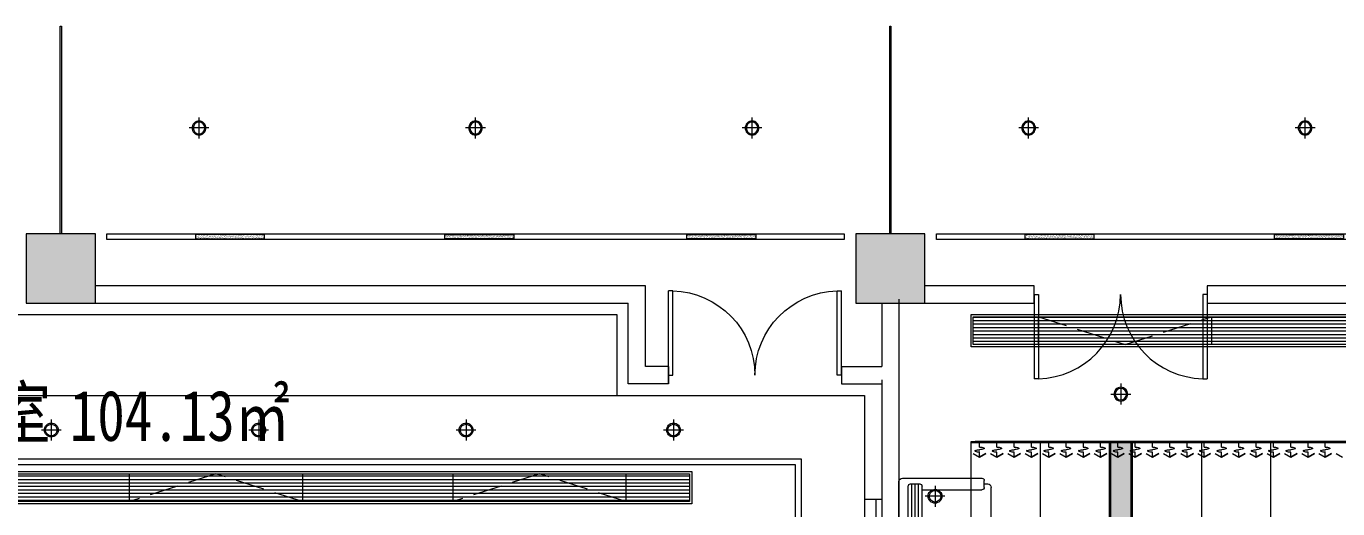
# Model space of a CAD drawing. Header units: millimetres. Extents: x 164760 to 3716174, y -1766400 to 11969.
# Drawn here: x 3490917 to 3502300, y -1708384 to -1704202 of the extents above; entities that cross this region are included whole.
import ezdxf

# ---------------------------------------------------------------- set-up
doc = ezdxf.new("R2010")
doc.units = ezdxf.units.MM
doc.header["$LTSCALE"] = 1000
for name, pattern in [('DASH', [0.35, 0.25, -0.1]), ('DASHDOT2', [0.5, 0.25, -0.125, 0, -0.125]), ('DOTE', [2.42, 2, -0.2, 0.02, -0.2])]:
    doc.linetypes.add(name, pattern=pattern)
doc.layers.get('0').update_dxf_attribs({"color": 253, "linetype": 'CONTINUOUS'})
for name, color, linetype, lineweight in [('COLUMN', 253, 'CONTINUOUS', 0), ('DS-4BS-FINISH【墙完成线】', 253, 'CONTINUOUS', 0), ('FF-FURN【成品家私】', 253, 'CONTINUOUS', 0), ('PUB_HATCH', 253, 'CONTINUOUS', 0), ('RC-FCU【空调设备】', 253, 'CONTINUOUS', 0), ('RC-LIGHT【天花灯具】', 253, 'CONTINUOUS', 0), ('RC-LIGHT【灯带】', 253, 'DASHDOT2', 0), ('RC-Modelling【天花造型】', 253, 'CONTINUOUS', 0), ('RC-STR【天花细线】', 253, 'CONTINUOUS', 0), ('Wall【墙体】', 253, 'CONTINUOUS', 0), ('WINDOW', 253, 'CONTINUOUS', 0)]:
    doc.layers.add(name, color=color, linetype=linetype, lineweight=lineweight)
doc.layers.add('FC-Text Annotation', color=253, linetype='CONTINUOUS')
doc.styles.add('XZC', font='SIMPLEX.SHX', dxfattribs={"width": 0.7, "bigfont": 'hztxt.shx'})
doc.styles.add('文字', font='')
doc.styles.get('文字').set_extended_font_data('SimSun')
doc.linetypes.add('LED_LINE', pattern='A,12.7,-5.08,["LED",XZC,S=2.54,R=0,X=-2.54,Y=-1.27],-6.35', length=24.13)

# ---------------------------------------------------------------- blocks, each defined once
blk = doc.blocks.new('$DorLib2D$00000002')
for p, q in [((-0.5, 0), (-0.5, 0.4875)), ((-0.475, 0.4875), (-0.5, 0.4875)), ((-0.475, 0), (-0.475, 0.4875)), ((0.475, 0), (0.475, 0.4875)), ((0.475, 0.4875), (0.5, 0.4875)), ((0.5, 0), (0.5, 0.4875)), ((-0.5, 0), (-0.475, 0)), ((0.5, 0), (0.475, 0))]:
    blk.add_line(p, q)
at = {"lineweight": 13}
for centre, start, end in [((-0.4875, 0), 0, 88.53072), ((0.4875, 0), 91.46928, 180)]:
    blk.add_arc(centre, 0.4875, start, end, dxfattribs=at)
blk = doc.blocks.new('A$C50483070')
at = {"ltscale": 0.5}
for p, q in [((0, 1770), (0, 30)), ((30, 1800), (720, 1800)), ((80, 1730), (80, 70)), ((100, 1750), (180, 1750)), ((110, 1750), (110, 50)), ((140, 1750), (140, 50)), ((170, 1750), (170, 50)), ((200, 1730), (200, 70)), ((740, 1780), (740, 1750)), ((740, 1750), (740, 1720)), ((740, 1750), (770, 1750)), ((800, 1720), (800, 930)), ((200, 1700), (720, 1700)), ((200, 900), (770, 900)), ((800, 870), (800, 80)), ((100, 50), (180, 50)), ((200, 100), (720, 100)), ((740, 80), (740, 50)), ((740, 50), (770, 50)), ((740, 50), (740, 20)), ((30, 0), (720, 0))]:
    blk.add_line(p, q, dxfattribs=at)
for centre, radius, start, end in [((30, 1770), 30, 90, 180), ((100, 1730), 20, 90, 180), ((180, 1730), 20, 0, 90), ((720, 1780), 20, 0, 90), ((720, 1720), 20, 270, 0), ((770, 1720), 30, 0, 90), ((770, 930), 30, 270, 0), ((770, 870), 30, 0, 90), ((30, 30), 30, 180, 270), ((100, 70), 20, 180, 270), ((180, 70), 20, 270, 0), ((720, 80), 20, 0, 90), ((720, 20), 20, 270, 0), ((770, 80), 30, 270, 0)]:
    blk.add_arc(centre, radius, start, end, dxfattribs=at)
blk = doc.blocks.new('圆形筒灯')
at = {"color": 251, "linetype": 'DOTE', "ltscale": 43.504693}
blk.add_line((0, 91), (0, -91), dxfattribs=at)
at = {"color": 251, "linetype": 'DOTE', "ltscale": 41.297046}
blk.add_line((86, 0), (-86, 0), dxfattribs=at)
blk.add_ellipse((0, 0), major_axis=(-42.4, 42.4), ratio=1, start_param=2.355868237233172, end_param=8.639053544412757)
at = {"color": 251}
blk.add_ellipse((0, 0), major_axis=(35.4, 35.4), ratio=1, start_param=5.49871431692557, end_param=11.78189962410516, dxfattribs=at)
blk = doc.blocks.new('*U408')
for p, q in [((0, -12), (0, 0)), ((0, 0), (13050, 0)), ((13050, -12), (0, -12)), ((20, -105), (75, -136)), ((75, -49), (75, -12)), ((75, -136), (75, -93)), ((130, -105), (75, -136)), ((75, -136), (130, -105)), ((170, -105), (225, -136)), ((225, -49), (225, -12)), ((225, -136), (225, -93)), ((280, -105), (225, -136)), ((225, -136), (280, -105)), ((320, -105), (375, -136)), ((375, -49), (375, -12)), ((375, -136), (375, -93)), ((430, -105), (375, -136)), ((375, -136), (430, -105)), ((470, -105), (525, -136)), ((525, -49), (525, -12)), ((525, -136), (525, -93)), ((580, -105), (525, -136)), ((525, -136), (580, -105)), ((620, -105), (675, -136)), ((675, -49), (675, -12)), ((675, -136), (675, -93)), ((730, -105), (675, -136)), ((675, -136), (730, -105)), ((770, -105), (825, -136)), ((825, -49), (825, -12)), ((825, -136), (825, -93)), ((880, -105), (825, -136)), ((825, -136), (880, -105)), ((920, -105), (975, -136)), ((975, -49), (975, -12)), ((975, -136), (975, -93)), ((1030, -105), (975, -136)), ((975, -136), (1030, -105)), ((1070, -105), (1125, -136)), ((1125, -49), (1125, -12)), ((1125, -136), (1125, -93)), ((1180, -105), (1125, -136)), ((1125, -136), (1180, -105)), ((1220, -105), (1275, -136)), ((1275, -49), (1275, -12)), ((1275, -136), (1275, -93)), ((1330, -105), (1275, -136)), ((1275, -136), (1330, -105)), ((1370, -105), (1425, -136)), ((1425, -49), (1425, -12)), ((1425, -136), (1425, -93)), ((1480, -105), (1425, -136)), ((1425, -136), (1480, -105)), ((1520, -105), (1575, -136)), ((1575, -49), (1575, -12)), ((1575, -136), (1575, -93)), ((1630, -105), (1575, -136)), ((1575, -136), (1630, -105)), ((1670, -105), (1725, -136)), ((1725, -49), (1725, -12)), ((1725, -136), (1725, -93)), ((1780, -105), (1725, -136)), ((1725, -136), (1780, -105)), ((1820, -105), (1875, -136)), ((1875, -49), (1875, -12)), ((1875, -136), (1875, -93)), ((1930, -105), (1875, -136)), ((1875, -136), (1930, -105)), ((1970, -105), (2025, -136)), ((2025, -49), (2025, -12)), ((2025, -136), (2025, -93)), ((2080, -105), (2025, -136)), ((2025, -136), (2080, -105)), ((2120, -105), (2175, -136)), ((2175, -49), (2175, -12)), ((2175, -136), (2175, -93)), ((2230, -105), (2175, -136)), ((2175, -136), (2230, -105)), ((2270, -105), (2325, -136)), ((2325, -49), (2325, -12)), ((2325, -136), (2325, -93)), ((2380, -105), (2325, -136)), ((2325, -136), (2380, -105)), ((2420, -105), (2475, -136)), ((2475, -49), (2475, -12)), ((2475, -136), (2475, -93)), ((2530, -105), (2475, -136)), ((2475, -136), (2530, -105)), ((2570, -105), (2625, -136)), ((2625, -49), (2625, -12)), ((2625, -136), (2625, -93)), ((2680, -105), (2625, -136)), ((2625, -136), (2680, -105)), ((2720, -105), (2775, -136)), ((2775, -49), (2775, -12)), ((2775, -136), (2775, -93)), ((2830, -105), (2775, -136)), ((2775, -136), (2830, -105)), ((2870, -105), (2925, -136)), ((2925, -49), (2925, -12)), ((2925, -136), (2925, -93)), ((2980, -105), (2925, -136)), ((2925, -136), (2980, -105)), ((3020, -105), (3075, -136)), ((3075, -49), (3075, -12)), ((3075, -136), (3075, -93)), ((3130, -105), (3075, -136)), ((3075, -136), (3130, -105)), ((3170, -105), (3225, -136))]:
    blk.add_line(p, q)
at = {"extrusion": (0, 0, -1)}
for centre, major_axis, start_param, end_param in [((40, -82), (3.69, -3.69), 1.137309, 3.57508), ((73, -171), (-70.4, -70.4), 2.004284, 2.381239), ((73, 6), (70.4, -70.4), 0.760354, 1.137309), ((77, -149), (-70.4, -70.4), 2.33115, 2.708105), ((77, 28), (70.4, -70.4), 0.433488, 0.810442), ((110, -60), (3.69, -3.69), 4.278901, 6.716673), ((190, -82), (3.69, -3.69), 1.137309, 3.57508), ((223, -171), (-70.4, -70.4), 2.004284, 2.381239), ((223, 6), (70.4, -70.4), 0.760354, 1.137309), ((227, -149), (-70.4, -70.4), 2.33115, 2.708105), ((227, 28), (70.4, -70.4), 0.433488, 0.810442), ((260, -60), (3.69, -3.69), 4.278901, 6.716673), ((340, -82), (3.69, -3.69), 1.137309, 3.57508), ((373, -171), (-70.4, -70.4), 2.004284, 2.381239), ((373, 6), (70.4, -70.4), 0.760354, 1.137309), ((377, -149), (-70.4, -70.4), 2.33115, 2.708105), ((377, 28), (70.4, -70.4), 0.433488, 0.810442), ((410, -60), (3.69, -3.69), 4.278901, 6.716673), ((490, -82), (3.69, -3.69), 1.137309, 3.57508), ((523, -171), (-70.4, -70.4), 2.004284, 2.381239), ((523, 6), (70.4, -70.4), 0.760354, 1.137309), ((527, -149), (-70.4, -70.4), 2.33115, 2.708105), ((527, 28), (70.4, -70.4), 0.433488, 0.810442), ((560, -60), (3.69, -3.69), 4.278901, 6.716673), ((640, -82), (3.69, -3.69), 1.137309, 3.57508), ((673, -171), (-70.4, -70.4), 2.004284, 2.381239), ((673, 6), (70.4, -70.4), 0.760354, 1.137309), ((677, -149), (-70.4, -70.4), 2.33115, 2.708105), ((677, 28), (70.4, -70.4), 0.433488, 0.810442), ((710, -60), (3.69, -3.69), 4.278901, 6.716673), ((790, -82), (3.69, -3.69), 1.137309, 3.57508), ((823, -171), (-70.4, -70.4), 2.004284, 2.381239), ((823, 6), (70.4, -70.4), 0.760354, 1.137309), ((827, -149), (-70.4, -70.4), 2.33115, 2.708105), ((827, 28), (70.4, -70.4), 0.433488, 0.810442), ((860, -60), (3.69, -3.69), 4.278901, 6.716673), ((940, -82), (3.69, -3.69), 1.137309, 3.57508), ((973, -171), (-70.4, -70.4), 2.004284, 2.381239), ((973, 6), (70.4, -70.4), 0.760354, 1.137309), ((977, -149), (-70.4, -70.4), 2.33115, 2.708105), ((977, 28), (70.4, -70.4), 0.433488, 0.810442), ((1010, -60), (3.69, -3.69), 4.278901, 6.716673), ((1090, -82), (3.69, -3.69), 1.137309, 3.57508), ((1123, -171), (-70.4, -70.4), 2.004284, 2.381239), ((1123, 6), (70.4, -70.4), 0.760354, 1.137309), ((1127, -149), (-70.4, -70.4), 2.33115, 2.708105), ((1127, 28), (70.4, -70.4), 0.433488, 0.810442), ((1160, -60), (3.69, -3.69), 4.278901, 6.716673), ((1240, -82), (3.69, -3.69), 1.137309, 3.57508), ((1273, -171), (-70.4, -70.4), 2.004284, 2.381239), ((1273, 6), (70.4, -70.4), 0.760354, 1.137309), ((1277, -149), (-70.4, -70.4), 2.33115, 2.708105), ((1277, 28), (70.4, -70.4), 0.433488, 0.810442), ((1310, -60), (3.69, -3.69), 4.278901, 6.716673), ((1390, -82), (3.69, -3.69), 1.137309, 3.57508), ((1423, -171), (-70.4, -70.4), 2.004284, 2.381239), ((1423, 6), (70.4, -70.4), 0.760354, 1.137309), ((1427, -149), (-70.4, -70.4), 2.33115, 2.708105), ((1427, 28), (70.4, -70.4), 0.433488, 0.810442), ((1460, -60), (3.69, -3.69), 4.278901, 6.716673), ((1540, -82), (3.69, -3.69), 1.137309, 3.57508), ((1573, -171), (-70.4, -70.4), 2.004284, 2.381239), ((1573, 6), (70.4, -70.4), 0.760354, 1.137309), ((1577, -149), (-70.4, -70.4), 2.33115, 2.708105), ((1577, 28), (70.4, -70.4), 0.433488, 0.810442), ((1610, -60), (3.69, -3.69), 4.278901, 6.716673), ((1690, -82), (3.69, -3.69), 1.137309, 3.57508), ((1723, -171), (-70.4, -70.4), 2.004284, 2.381239), ((1723, 6), (70.4, -70.4), 0.760354, 1.137309), ((1727, -149), (-70.4, -70.4), 2.33115, 2.708105), ((1727, 28), (70.4, -70.4), 0.433488, 0.810442), ((1760, -60), (3.69, -3.69), 4.278901, 6.716673), ((1840, -82), (3.69, -3.69), 1.137309, 3.57508), ((1873, -171), (-70.4, -70.4), 2.004284, 2.381239), ((1873, 6), (70.4, -70.4), 0.760354, 1.137309), ((1877, -149), (-70.4, -70.4), 2.33115, 2.708105), ((1877, 28), (70.4, -70.4), 0.433488, 0.810442), ((1910, -60), (3.69, -3.69), 4.278901, 6.716673), ((1990, -82), (3.69, -3.69), 1.137309, 3.57508), ((2023, -171), (-70.4, -70.4), 2.004284, 2.381239), ((2023, 6), (70.4, -70.4), 0.760354, 1.137309), ((2027, -149), (-70.4, -70.4), 2.33115, 2.708105), ((2027, 28), (70.4, -70.4), 0.433488, 0.810442), ((2060, -60), (3.69, -3.69), 4.278901, 6.716673), ((2140, -82), (3.69, -3.69), 1.137309, 3.57508), ((2173, -171), (-70.4, -70.4), 2.004284, 2.381239), ((2173, 6), (70.4, -70.4), 0.760354, 1.137309), ((2177, -149), (-70.4, -70.4), 2.33115, 2.708105), ((2177, 28), (70.4, -70.4), 0.433488, 0.810442), ((2210, -60), (3.69, -3.69), 4.278901, 6.716673), ((2290, -82), (3.69, -3.69), 1.137309, 3.57508), ((2323, -171), (-70.4, -70.4), 2.004284, 2.381239), ((2323, 6), (70.4, -70.4), 0.760354, 1.137309), ((2327, -149), (-70.4, -70.4), 2.33115, 2.708105), ((2327, 28), (70.4, -70.4), 0.433488, 0.810442), ((2360, -60), (3.69, -3.69), 4.278901, 6.716673), ((2440, -82), (3.69, -3.69), 1.137309, 3.57508), ((2473, -171), (-70.4, -70.4), 2.004284, 2.381239), ((2473, 6), (70.4, -70.4), 0.760354, 1.137309), ((2477, -149), (-70.4, -70.4), 2.33115, 2.708105), ((2477, 28), (70.4, -70.4), 0.433488, 0.810442), ((2510, -60), (3.69, -3.69), 4.278901, 6.716673), ((2590, -82), (3.69, -3.69), 1.137309, 3.57508), ((2623, -171), (-70.4, -70.4), 2.004284, 2.381239), ((2623, 6), (70.4, -70.4), 0.760354, 1.137309), ((2627, -149), (-70.4, -70.4), 2.33115, 2.708105), ((2627, 28), (70.4, -70.4), 0.433488, 0.810442), ((2660, -60), (3.69, -3.69), 4.278901, 6.716673), ((2740, -82), (3.69, -3.69), 1.137309, 3.57508), ((2773, -171), (-70.4, -70.4), 2.004284, 2.381239), ((2773, 6), (70.4, -70.4), 0.760354, 1.137309), ((2777, -149), (-70.4, -70.4), 2.33115, 2.708105), ((2777, 28), (70.4, -70.4), 0.433488, 0.810442), ((2810, -60), (3.69, -3.69), 4.278901, 6.716673), ((2890, -82), (3.69, -3.69), 1.137309, 3.57508), ((2923, -171), (-70.4, -70.4), 2.004284, 2.381239), ((2923, 6), (70.4, -70.4), 0.760354, 1.137309), ((2927, -149), (-70.4, -70.4), 2.33115, 2.708105), ((2927, 28), (70.4, -70.4), 0.433488, 0.810442), ((2960, -60), (3.69, -3.69), 4.278901, 6.716673), ((3040, -82), (3.69, -3.69), 1.137309, 3.57508), ((3073, -171), (-70.4, -70.4), 2.004284, 2.381239), ((3073, 6), (70.4, -70.4), 0.760354, 1.137309), ((3077, -149), (-70.4, -70.4), 2.33115, 2.708105), ((3077, 28), (70.4, -70.4), 0.433488, 0.810442), ((3110, -60), (3.69, -3.69), 4.278901, 6.716673)]:
    blk.add_ellipse(centre, major_axis=major_axis, ratio=1, start_param=start_param, end_param=end_param, dxfattribs=at)
blk = doc.blocks.new('ZL_0609195278')
at = {"layer": 'RC-LIGHT【天花灯具】'}
h = blk.add_hatch(dxfattribs=at)
h.set_pattern_fill('DOTS', color=8, scale=10, angle=180)
h.set_pattern_definition([(180, (-2430707.972, 1481556.821), (-7.9375, -15.875), [0, -15.875])])
h.paths.add_polyline_path([(90, -10), (-90, -10), (-90, -5390), (90, -5390)])
blk.add_lwpolyline([(100, 0), (-100, 0), (-100, -5400), (100, -5400)], close=True, dxfattribs=at)
at = {"layer": 'RC-LIGHT【天花灯具】', "color": 8}
blk.add_lwpolyline([(90, -10), (-90, -10), (-90, -5390), (90, -5390)], close=True, dxfattribs=at)
blk = doc.blocks.new('海龙0919092143')
at = {"layer": 'RC-FCU【空调设备】'}
h = blk.add_hatch(dxfattribs=at)
h.set_pattern_fill('_USER', color=8, scale=30, angle=360, pattern_type=0)
h.set_pattern_definition([(360, (-5932551.942, -1194712.362), (7e-15, 30), [])])
h.paths.add_polyline_path([(6480, 2990), (6480, 3230), (-6480, 3230), (-6480, 2990)])
blk.add_lwpolyline([(-6500, 2970), (-6500, 3250), (6500, 3250), (6500, 2970)], close=True, dxfattribs=at)
at = {"layer": 'RC-FCU【空调设备】', "color": 8}
blk.add_lwpolyline([(-6480, 2990), (-6480, 3230), (6480, 3230), (6480, 2990)], close=True, dxfattribs=at)
at = {"layer": 'RC-FCU【空调设备】', "color": 8, "linetype": 'DASH'}
blk.add_lwpolyline([(-5913, 2990), (-5913, 3230), (-4413, 3230), (-4413, 2990)], close=True, dxfattribs=at)
blk.add_lwpolyline([(-5913, 3230), (-5163, 2990), (-4413, 3230)], dxfattribs=at)
at = {"layer": 'RC-Modelling【天花造型】'}
blk.add_line((3900, 2150), (-6463, 2150), dxfattribs=at)
blk.add_lwpolyline([(6500, -3250), (-6500, -3250), (-6500, 2150), (6500, 2150)], close=True, dxfattribs=at)
at = {"layer": 'RC-STR【天花细线】'}
for p, q in [((-5900, 2150), (-5900, -3250)), ((-5300, 2150), (-5300, -3250)), ((-5100, 2150), (-5100, -3250)), ((-4500, 2150), (-4500, -3250)), ((-3900, 2150), (-3900, -3250))]:
    blk.add_line(p, q, dxfattribs=at)
at = {"layer": 'RC-FCU【空调设备】', "ltscale": 10}
blk.add_blockref('*U408', (-6500, 2150), dxfattribs=at)
at = {"layer": 'RC-LIGHT【天花灯具】', "xscale": -1}
blk.add_blockref('圆形筒灯', (-5200, 2560), dxfattribs=at)
at = {"layer": 'RC-LIGHT【天花灯具】'}
for name, p in [('ZL_0609195278', (-5200, 2150)), ('圆形筒灯', (-6812, 1675))]:
    blk.add_blockref(name, p, dxfattribs=at)
blk = doc.blocks.new('ZL_0814093391')
at = {"layer": 'RC-LIGHT【天花灯具】'}
h = blk.add_hatch(dxfattribs=at)
h.set_pattern_fill('AR-SAND', color=251, scale=0.316764)
h.set_pattern_definition([(37.5, (-300, -35), (-0.50683, 15.50283), [0, -12.2296, 0, -13.67785, 0, -13.07441]), (7.5, (-300, -35), (14.23926, 22.7064), [0, -6.59755, 0, -11.02274, 0, -4.22404]), (327.5, (-309.896, -35), (25.05575, 0.04552), [0, -4.0229, 0, -14.48243, 0, -18.90761]), (317.5, (-309.896, -35), (24.1867, 7.0616), [0, -2.01145, 0, -9.49404, 0, -10.86182])])
h.paths.add_polyline_path([(300, 5), (-300, 5), (-300, -35), (300, -35)])
blk.add_lwpolyline([(-300, 5), (300, 5), (300, -35), (-300, -35)], close=True, dxfattribs=at)
blk = doc.blocks.new('海龙0919100540')
at = {"layer": 'RC-STR【天花细线】'}
for points in [[(-39606, -2126), (-39596, -2126), (-39596, -3926), (-39606, -3926)], [(-32406, -2126), (-32396, -2126), (-32396, -3926), (-32406, -3926)], [(-39201, -3975), (-39201, -3925), (-32801, -3925), (-32801, -3975)], [(-32001, -3975), (-32001, -3925), (-25601, -3925), (-25601, -3975)]]:
    blk.add_lwpolyline(points, close=True, dxfattribs=at)
at = {"layer": 'RC-LIGHT【天花灯具】', "xscale": -1, "rotation": 180}
for name, p in [('圆形筒灯', (-38401, -3008)), ('圆形筒灯', (-36001, -3008)), ('圆形筒灯', (-33601, -3008)), ('圆形筒灯', (-31201, -3008)), ('圆形筒灯', (-28801, -3008)), ('ZL_0814093391', (-38133, -3965)), ('ZL_0814093391', (-30933, -3965))]:
    blk.add_blockref(name, p, dxfattribs=at)
at = {"layer": 'RC-LIGHT【天花灯具】', "rotation": 179.9999999999999}
for p in [(-35968, -3965), (-33868, -3965), (-28768, -3965)]:
    blk.add_blockref('ZL_0814093391', p, dxfattribs=at)

msp = doc.modelspace()

# ---------------------------------------------------------------- hatches: boundary and pattern name
at = {"layer": 'PUB_HATCH'}
for points in [[(3490916.8, -1706600.6), (3491516.8, -1706600.6), (3491516.8, -1706000.6), (3490916.8, -1706000.6)], [(3498116.8, -1706600.6), (3498716.8, -1706600.6), (3498716.8, -1706000.6), (3498116.8, -1706000.6)]]:
    msp.add_hatch(color=256, dxfattribs=at).paths.add_polyline_path(points)
at = {"layer": 'RC-FCU【空调设备】'}
h = msp.add_hatch(dxfattribs=at)
h.set_pattern_fill('_USER', color=8, scale=30, angle=180, pattern_type=0)
h.set_pattern_definition([(180, (9422219.392, -510379.423), (-4e-15, -30), [])])
h.paths.add_polyline_path([(3485596.2, -1708081.8), (3485596.2, -1708321.8), (3496672.4, -1708321.8), (3496672.4, -1708081.8)])

# ---------------------------------------------------------------- linework, layer by layer
at = {"layer": 'COLUMN'}
for p, q in [((3491516.8, -1706000.6), (3490916.8, -1706000.6)), ((3490916.8, -1706000.6), (3490916.8, -1706600.6)), ((3491516.8, -1706600.6), (3491516.8, -1706000.6)), ((3498716.8, -1706000.6), (3498116.8, -1706000.6)), ((3498116.8, -1706000.6), (3498116.8, -1706600.6)), ((3498716.8, -1706600.6), (3498716.8, -1706000.6)), ((3490916.8, -1706600.6), (3491516.8, -1706600.6)), ((3498116.8, -1706600.6), (3498716.8, -1706600.6))]:
    msp.add_line(p, q, dxfattribs=at)
at = {"layer": 'DS-4BS-FINISH【墙完成线】'}
for p, q in [((3498191.8, -1708301.2), (3498341.8, -1708301.2)), ((3498291.8, -1708301.2), (3498291.8, -1712501.2))]:
    msp.add_line(p, q, dxfattribs=at)
msp.add_lwpolyline([(3483916.8, -1706700.6), (3484066.8, -1706700.6), (3484066.8, -1707401.8), (3486530.4, -1707401.8), (3486530.4, -1706700.6), (3496041.8, -1706700.6), (3496041.8, -1707401.8), (3498191.8, -1707401.8), (3498191.8, -1713400.6), (3498016.8, -1713400.6), (3498016.8, -1713800.6)], dxfattribs=at)
at = {"layer": 'RC-FCU【空调设备】'}
msp.add_lwpolyline([(3496692.4, -1708061.8), (3496692.4, -1708341.8), (3485576.2, -1708341.8), (3485576.2, -1708061.8)], close=True, dxfattribs=at)
at = {"layer": 'RC-FCU【空调设备】', "color": 8}
msp.add_lwpolyline([(3496672.4, -1708081.8), (3496672.4, -1708321.8), (3485596.2, -1708321.8), (3485596.2, -1708081.8)], close=True, dxfattribs=at)
at = {"layer": 'RC-FCU【空调设备】', "color": 8, "linetype": 'DASH'}
for points in [[(3493313.8, -1708081.8), (3493313.8, -1708321.8), (3491813.8, -1708321.8), (3491813.8, -1708081.8)], [(3496121.2, -1708081.8), (3496121.2, -1708321.8), (3494621.2, -1708321.8), (3494621.2, -1708081.8)]]:
    msp.add_lwpolyline(points, close=True, dxfattribs=at)
for points in [[(3493313.8, -1708321.8), (3492563.8, -1708081.8), (3491813.8, -1708321.8)], [(3496121.2, -1708321.8), (3495371.2, -1708081.8), (3494621.2, -1708321.8)]]:
    msp.add_lwpolyline(points, dxfattribs=at)
at = {"layer": 'RC-LIGHT【灯带】', "linetype": 'LED_LINE', "ltscale": 0.015}
msp.add_lwpolyline([(3484626.8, -1707951.8), (3497641.8, -1707951.8), (3497641.8, -1712850.6), (3484626.8, -1712850.6)], close=True, dxfattribs=at)
at = {"layer": 'RC-Modelling【天花造型】'}
msp.add_line((3486530.4, -1707401.8), (3496041.8, -1707401.8), dxfattribs=at)
msp.add_lwpolyline([(3484676.8, -1708001.8), (3497591.8, -1708001.8), (3497591.8, -1712800.6), (3484676.8, -1712800.6)], close=True, dxfattribs=at)
at = {"layer": 'Wall【墙体】', "color": 6}
for p, q in [((3496291.8, -1706450.6), (3491516.8, -1706450.6)), ((3496291.8, -1707151.8), (3496291.8, -1706450.6)), ((3499665.1, -1706450.6), (3498716.8, -1706450.6)), ((3499665.1, -1706600.6), (3499665.1, -1706450.6)), ((3505316.8, -1706450.6), (3501165.1, -1706450.6)), ((3501165.1, -1706450.6), (3501165.1, -1706600.6)), ((3491516.8, -1706600.6), (3496141.8, -1706600.6)), ((3496141.8, -1707301.8), (3496141.8, -1706600.6)), ((3498341.8, -1706600.6), (3498341.8, -1707151.8)), ((3498491.8, -1706566.7), (3498491.8, -1713500.6)), ((3498716.8, -1706600.6), (3499665.1, -1706600.6)), ((3501165.1, -1706600.6), (3505316.8, -1706600.6)), ((3496491.8, -1707151.8), (3496291.8, -1707151.8)), ((3496491.8, -1707301.8), (3496491.8, -1707151.8)), ((3496491.8, -1707151.8), (3496491.8, -1707301.8)), ((3497991.8, -1707151.8), (3497991.8, -1707301.8)), ((3497991.8, -1707151.8), (3498341.8, -1707151.8)), ((3496491.8, -1707301.8), (3496141.8, -1707301.8)), ((3497991.8, -1707301.8), (3498341.8, -1707301.8)), ((3498341.8, -1707267.9), (3498341.8, -1713500.6))]:
    msp.add_line(p, q, dxfattribs=at)

# ---------------------------------------------------------------- block references
at = {"layer": 'FF-FURN【成品家私】', "xscale": -1, "rotation": 180}
msp.add_blockref('A$C50483070', (3498491.8, -1708119.2), dxfattribs=at)
at = {"layer": 'RC-LIGHT【天花灯具】'}
for p in [(3491134.3, -1707701.8), (3492934.3, -1707701.8), (3494734.3, -1707701.8), (3496534.3, -1707701.8)]:
    msp.add_blockref('圆形筒灯', p, dxfattribs=at)
at = {"layer": 'RC-Modelling【天花造型】'}
for name, p in [('海龙0919100540', (3530817.6, -1702075.6)), ('海龙0919092143', (3505616.8, -1709950.6))]:
    msp.add_blockref(name, p, dxfattribs=at)
at = {"layer": 'WINDOW', "xscale": 1500, "yscale": -1500, "zscale": -1500, "rotation": 180}
msp.add_blockref('$DorLib2D$00000002', (3497241.8, -1707226.8), dxfattribs=at)
at = {"layer": 'WINDOW', "xscale": -1500, "yscale": -1500, "zscale": -1500}
msp.add_blockref('$DorLib2D$00000002', (3500415.1, -1706525.6), dxfattribs=at)

# ---------------------------------------------------------------- texts
at = {"layer": 'FC-Text Annotation', "style": '文字', "width": 0.8}
for s, p in [('会议室', (3489693.7, -1707771.2)), ('104.13㎡', (3491294.8, -1707795.9))]:
    msp.add_text(s, height=438.58, dxfattribs=at).set_placement(p)

doc.saveas('drawing.dxf')
